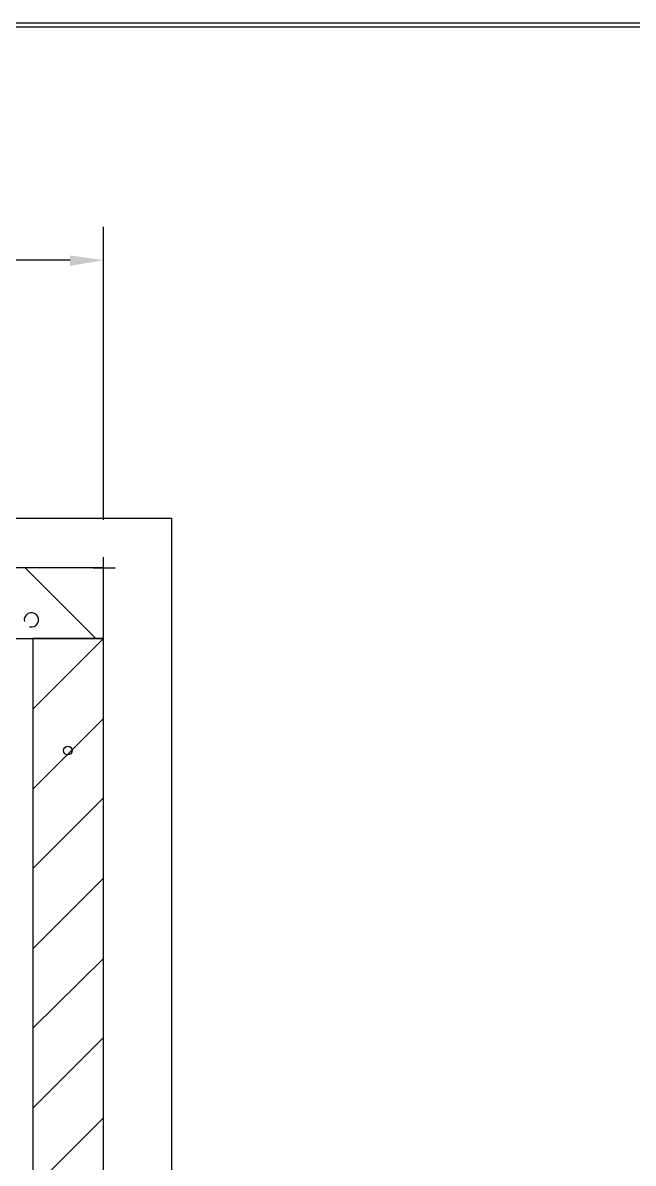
# Model space of a CAD drawing. Extents: x 4719 to 8938, y 1800 to 4482.
# Drawn here: x 7369 to 7640, y 3976 to 4482 of the extents above; entities that cross this region are included whole.
import ezdxf

# ---------------------------------------------------------------- set-up
doc = ezdxf.new("R2010")
doc.units = 0
doc.header["$LTSCALE"] = 10
doc.header["$MEASUREMENT"] = 0
doc.layers.add('G02-1-PRDXXXX-E-MRIO-01-P01-01$0$ANNOTATION', color=7, linetype='Continuous')
doc.layers.add('G02-1-PRDXXXX-E-MRIO-01-P01-01$0$TITLE', color=7, linetype='Continuous')
doc.layers.add('G02-1-PRDXXXX-E-MRIO-01-P01-01$0$View', color=251, linetype='Continuous', plot=False)

# ---------------------------------------------------------------- blocks, each defined once
blk = doc.blocks.new('G02-1-PRDXXXX-E-MRIO-01-P01-01$0$DV-54809-ZX-350-001')
at = {"layer": 'G02-1-PRDXXXX-E-MRIO-01-P01-01$0$ANNOTATION', "lineweight": 25}
for points in [[(2686.21, 2461.45), (2686.21, 2591.43)], [(2671.4, 2576.61), (2322.13, 2576.61)], [(2686.21, 2435.21), (2686.21, 2444.94)], [(2651.5, 2440.29), (2682.83, 2408.96)], [(2681.56, 2440.29), (2691.29, 2440.29)], [(2686.21, 2408.96), (2654.89, 2377.63)], [(2686.21, 2373.4), (2654.89, 2342.07)], [(2686.21, 2338.26), (2654.89, 2306.93)], [(2686.21, 2302.69), (2654.89, 2271.37)], [(2686.21, 2267.13), (2654.89, 2236.23)], [(2686.21, 2231.99), (2654.89, 2200.66)], [(2686.21, 2196.43), (2654.89, 2165.1)]]:
    blk.add_lwpolyline(points, dxfattribs=at)
for points in [[(1829.76, 2462.3), (2716.27, 2462.3), (2716.27, 1279.86), (1829.76, 1279.86)], [(1858.55, 1302.3), (2686.21, 1302.3), (2686.21, 2440.29), (1858.55, 2440.29)], [(1858.55, 2440.29), (1858.55, 2408.96), (2686.21, 2408.96), (2686.21, 2440.29)], [(1858.55, 2408.96), (2686.21, 2408.96), (2686.21, 2440.29), (1858.55, 2440.29)], [(2686.21, 2408.96), (2654.89, 2408.96), (2654.89, 1401.79), (2686.21, 1401.79)], [(2654.89, 2408.96), (2654.89, 1401.79), (2686.21, 1401.79), (2686.21, 2408.96)]]:
    blk.add_lwpolyline(points, close=True, dxfattribs=at)
at = {"layer": 'G02-1-PRDXXXX-E-MRIO-01-P01-01$0$ANNOTATION', "color": 7, "lineweight": 0, "true_color": 0xffffff}
blk.add_lwpolyline([(2686.21, 2408.96), (2654.89, 2408.96)], dxfattribs=at)
at = {"layer": 'G02-1-PRDXXXX-E-MRIO-01-P01-01$0$ANNOTATION', "lineweight": 25}
blk.add_circle((2670.34, 2359.21), 1.91, dxfattribs=at)
blk.add_arc((2654.25, 2417.21), 3.18, 254.9558, 195.1082, dxfattribs=at)
at = {"layer": 'G02-1-PRDXXXX-E-MRIO-01-P01-01$0$ANNOTATION', "transparency": 33554559}
blk.add_solid([(2671.4, 2578.72), (2671.4, 2574.07), (2686.21, 2576.61)], dxfattribs=at)

msp = doc.modelspace()

# ---------------------------------------------------------------- linework, layer by layer
at = {"layer": 'G02-1-PRDXXXX-E-MRIO-01-P01-01$0$TITLE'}
msp.add_lwpolyline([(4718.87, 4481.85), (8937.72, 4481.85), (8937.72, 2010.17), (4718.87, 2010.17)], close=True, dxfattribs=at)
at = {"layer": 'G02-1-PRDXXXX-E-MRIO-01-P01-01$0$View'}
msp.add_lwpolyline([(4718.87, 4480), (8933.87, 4480), (8933.87, 2015), (4718.87, 2015)], close=True, dxfattribs=at)

# ---------------------------------------------------------------- block references
msp.add_blockref('G02-1-PRDXXXX-E-MRIO-01-P01-01$0$DV-54809-ZX-350-001', (4718.87, 1800))

doc.saveas('drawing.dxf')
